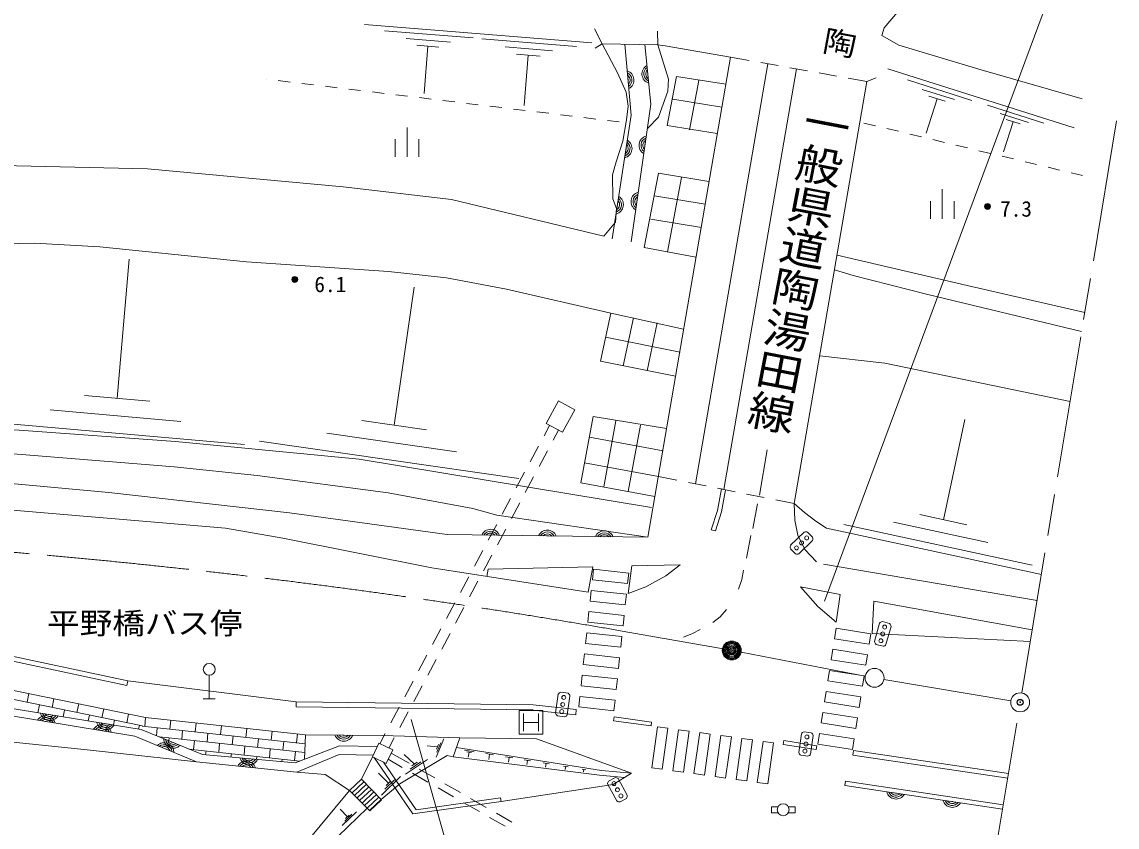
# Model space of a CAD drawing. Units: millimetres, scale not verified. Extents: x 40000 to 680000, y 20000 to 380000.
# Drawn here: x 295022 to 387500, y 270002 to 338036 of the extents above; entities that cross this region are included whole.
import ezdxf
from ezdxf.enums import TextEntityAlignment as Align

# ---------------------------------------------------------------- set-up
doc = ezdxf.new("R2010")
doc.units = ezdxf.units.MM
doc.header["$LTSCALE"] = 1000
doc.header["$PDMODE"] = 32
doc.header["$PDSIZE"] = 500
doc.linetypes.add('CHAIN', pattern=[18.5, 12, -1.5, 3.5, -1.5])
for name, color, linetype, lineweight in [('M-BGD', 7, 'Continuous', 13), ('M-BMK', 2, 'CHAIN', 13), ('M-BMK-OTRS', 5, 'Continuous', 13), ('M-BMK-SRVR', 3, 'Continuous', 13), ('M-STR-HTXT', 7, 'Continuous', 13), ('M-STR-STRC', 7, 'Continuous', 13), ('M-STR-STRD', 7, 'Continuous', 13)]:
    doc.layers.add(name, color=color, linetype=linetype, lineweight=lineweight)
doc.layers.add('M-OTRS', color=6, linetype='Continuous')
doc.styles.add('@ＭＳ ゴシック', font='')
doc.styles.add('ＭＳ ゴシック', font='')
doc.styles.get('@ＭＳ ゴシック').set_extended_font_data('@MS Gothic')
doc.styles.get('ＭＳ ゴシック').set_extended_font_data('MS Gothic')

msp = doc.modelspace()

# ---------------------------------------------------------------- linework, layer by layer
at = {"layer": 'M-BGD'}
for p, q in [((343142, 336268), (323959, 337820)), ((325639, 337282), (333125, 336677)), ((327470, 336632), (331213, 336329)), ((343372, 337463), (344011, 336194)), ((348697, 337252), (348718, 336107)), ((328366, 336057), (330237, 335906)), ((329302, 335981), (328979, 331989)), ((333869, 336616), (341861, 335970)), ((335824, 335922), (339820, 335599)), ((349339, 336004), (354849, 335069)), ((336779, 335308), (338778, 335147)), ((337778, 335228), (337434, 330965)), ((347863, 294487), (354849, 335069)), ((354849, 335069), (356429, 334786)), ((358019, 334500), (351909, 299002)), ((360415, 334070), (354297, 298528)), ((357413, 334609), (358890, 334344)), ((359874, 334167), (361350, 333902)), ((368132, 334080), (383872, 329091)), ((315681, 333197), (315668, 333198)), ((317667, 332956), (316674, 333076)), ((351398, 328904), (352196, 333072)), ((362335, 333726), (363811, 333461)), ((364795, 333284), (366375, 333000)), ((369802, 333131), (375248, 331405)), ((319652, 332716), (318659, 332836)), ((321638, 332475), (320645, 332596)), ((323623, 332235), (322630, 332355)), ((325609, 331994), (324616, 332115)), ((371048, 332336), (373771, 331473)), ((327594, 331754), (326601, 331874)), ((329580, 331514), (328587, 331634)), ((331565, 331273), (330572, 331393)), ((333551, 331033), (332558, 331153)), ((349985, 331505), (354138, 330831)), ((372295, 331542), (371374, 328637)), ((371614, 331757), (372975, 331326)), ((335536, 330792), (334543, 330913)), ((337522, 330552), (336529, 330672)), ((339507, 330311), (338514, 330432)), ((341493, 330071), (340500, 330191)), ((376543, 330994), (381305, 329485)), ((377633, 330300), (380014, 329545)), ((343478, 329831), (342485, 329951)), ((345464, 329590), (344471, 329710)), ((366115, 329490), (367087, 329257)), ((378723, 329605), (377918, 327065)), ((378127, 329794), (379318, 329416)), ((327551, 329127), (327551, 326627)), ((368059, 329023), (369032, 328790)), ((370004, 328556), (370976, 328322)), ((326551, 328127), (326551, 326627)), ((328551, 328127), (328551, 326627)), ((371949, 328089), (372921, 327855)), ((373893, 327622), (374866, 327388)), ((375838, 327155), (376810, 326921)), ((377783, 326687), (378755, 326454)), ((379727, 326220), (380700, 325987)), ((381672, 325753), (382644, 325519)), ((349530, 318608), (350727, 324893)), ((383617, 325286), (384589, 325052)), ((372731, 323902), (372731, 321402)), ((348448, 323334), (352719, 322625)), ((371731, 322902), (371731, 321402)), ((373731, 322902), (373731, 321402)), ((348123, 321378), (352394, 320669)), ((303059, 306235), (304090, 317989)), ((326452, 303954), (328148, 315631)), ((345804, 308975), (346666, 313029)), ((347812, 308548), (348674, 312602)), ((350611, 310120), (344294, 311388)), ((305813, 305993), (300304, 306477)), ((308439, 304282), (297420, 305249)), ((313820, 302330), (291781, 304263)), ((329188, 303557), (323715, 304352)), ((344160, 298748), (345180, 304335)), ((372831, 295978), (374657, 304449)), ((339577, 303940), (339113, 303069)), ((340337, 303535), (339883, 302682)), ((346224, 298371), (347243, 303958)), ((336974, 299445), (315081, 302625)), ((331713, 301700), (320766, 303290)), ((349171, 301798), (342941, 302950)), ((338642, 302187), (337936, 300863)), ((339412, 301800), (338706, 300476)), ((348769, 299624), (342539, 300777)), ((337465, 299981), (336759, 298657)), ((338235, 299594), (337529, 298271)), ((348769, 299624), (350335, 299314)), ((351316, 299119), (352788, 298827)), ((353769, 298633), (355240, 298341)), ((356221, 298147), (357692, 297855)), ((336288, 297775), (335582, 296452)), ((337058, 297388), (336352, 296065)), ((358673, 297661), (360240, 297350)), ((374817, 295550), (370846, 296406)), ((335112, 295569), (334406, 294246)), ((335882, 295183), (335176, 293859)), ((380317, 292148), (364433, 295572)), ((376574, 294063), (368632, 295775)), ((347863, 294487), (330927, 294714)), ((333935, 293364), (333229, 292040)), ((334705, 292977), (333999, 291653)), ((343190, 290894), (343286, 291789)), ((343286, 291789), (346260, 291471)), ((346164, 290576), (346260, 291471)), ((362695, 292210), (380740, 289152)), ((332758, 291158), (332052, 289834)), ((333528, 290771), (332822, 289448)), ((343190, 290894), (346164, 290576)), ((342999, 289104), (343095, 289999)), ((343095, 289999), (346069, 289681)), ((345973, 288786), (346069, 289681)), ((331581, 288952), (330875, 287629)), ((332351, 288565), (331645, 287242)), ((342999, 289104), (345973, 288786)), ((342807, 287314), (342903, 288209)), ((342903, 288209), (345877, 287891)), ((345781, 286996), (345877, 287891)), ((330405, 286746), (329699, 285423)), ((342807, 287314), (345781, 286996)), ((363645, 285914), (363786, 286803)), ((363786, 286803), (366697, 286342)), ((331175, 286360), (330469, 285036)), ((342616, 285524), (342712, 286419)), ((342712, 286419), (345686, 286101)), ((345590, 285206), (345686, 286101)), ((363645, 285914), (366556, 285453)), ((366556, 285453), (366697, 286342)), ((342616, 285524), (345590, 285206)), ((363364, 284136), (363505, 285025)), ((363505, 285025), (366415, 284564)), ((329228, 284541), (328522, 283217)), ((329998, 284154), (329292, 282831)), ((342425, 283735), (342520, 284630)), ((342520, 284630), (345494, 284311)), ((345399, 283417), (345494, 284311)), ((363364, 284136), (366275, 283675)), ((366275, 283675), (366415, 284564)), ((342425, 283735), (345399, 283417)), ((363083, 282358), (363223, 283247)), ((363223, 283247), (366134, 282786)), ((310839, 282831), (310839, 280831)), ((328051, 282335), (327345, 281011)), ((342233, 281945), (342329, 282840)), ((342329, 282840), (345303, 282522)), ((345207, 281627), (345303, 282522)), ((363083, 282358), (365994, 281898)), ((365994, 281898), (366134, 282786)), ((295613, 281281), (295462, 280546)), ((328821, 281948), (328115, 280625)), ((342233, 281945), (345207, 281627)), ((362802, 280580), (362942, 281469)), ((362942, 281469), (365853, 281009)), ((293382, 280973), (305193, 278547)), ((296515, 280330), (296380, 279670)), ((297719, 280848), (297568, 280113)), ((299825, 280415), (299674, 279681)), ((310339, 280831), (311339, 280831)), ((342042, 280155), (342137, 281050)), ((342137, 281050), (345111, 280732)), ((345016, 279837), (345111, 280732)), ((362802, 280580), (365712, 280120)), ((365712, 280120), (365853, 281009)), ((298621, 279897), (298504, 279326)), ((300727, 279464), (300628, 278982)), ((301931, 279983), (301780, 279248)), ((304037, 279550), (303886, 278815)), ((326874, 280129), (326168, 278806)), ((327644, 279743), (326938, 278419)), ((342042, 280155), (345016, 279837)), ((362520, 278802), (362661, 279691)), ((362661, 279691), (365572, 279231)), ((302833, 279032), (302752, 278637)), ((304939, 278599), (304876, 278293)), ((305187, 278532), (318932, 277048)), ((305469, 279256), (305389, 278510)), ((306458, 278395), (306385, 277724)), ((307607, 279025), (307527, 278279)), ((309745, 278794), (309664, 278049)), ((311882, 278563), (311802, 277818)), ((348687, 278481), (348206, 275012)), ((348687, 278481), (349578, 278357)), ((362520, 278802), (365431, 278342)), ((365431, 278342), (365572, 279231)), ((306636, 277621), (318902, 276297)), ((307446, 277534), (307421, 277298)), ((308595, 278164), (308515, 277418)), ((310733, 277933), (310652, 277187)), ((312870, 277702), (312790, 276957)), ((314020, 278333), (313939, 277587)), ((315008, 277472), (314928, 276726)), ((316157, 278102), (316077, 277356)), ((318295, 277871), (318214, 277125)), ((318962, 277799), (325444, 277732)), ((325698, 277923), (325233, 277052)), ((326468, 277537), (326013, 276684)), ((330653, 277467), (330006, 275917)), ((349578, 278357), (349097, 274889)), ((350470, 278234), (349989, 274765)), ((350470, 278234), (351361, 278110)), ((351361, 278110), (350880, 274641)), ((352253, 277987), (351772, 274518)), ((352253, 277987), (353144, 277863)), ((353144, 277863), (352663, 274394)), ((354036, 277739), (353555, 274271)), ((354036, 277739), (354927, 277616)), ((354927, 277616), (354446, 274147)), ((355819, 277492), (355338, 274024)), ((355819, 277492), (356710, 277369)), ((362239, 277024), (362380, 277913)), ((362380, 277913), (365291, 277453)), ((365150, 276564), (365291, 277453)), ((309124, 276598), (318499, 275586)), ((309584, 277303), (309503, 276557)), ((311721, 277072), (311641, 276326)), ((313859, 276841), (313778, 276096)), ((315996, 276611), (315916, 275865)), ((317146, 277241), (317065, 276495)), ((330123, 276779), (329233, 276883)), ((330204, 276972), (330042, 276585)), ((330388, 277123), (330065, 276348)), ((356710, 277369), (356229, 273900)), ((357601, 277245), (357121, 273776)), ((357601, 277245), (358493, 277122)), ((358493, 277122), (358012, 273653)), ((362239, 277024), (365150, 276564)), ((310572, 276442), (310535, 276101)), ((312709, 276211), (312677, 275910)), ((314847, 275980), (314819, 275719)), ((316985, 275749), (316961, 275527)), ((318134, 276380), (318053, 275634)), ((323693, 274047), (324619, 275936)), ((325951, 275729), (327141, 275047)), ((326203, 276262), (327709, 275399)), ((328176, 275334), (327309, 276139)), ((329259, 275712), (327424, 274467)), ((332401, 276502), (333208, 276371)), ((332586, 276362), (332989, 276296)), ((332787, 276329), (332718, 275899)), ((334185, 276213), (334853, 276105)), ((334519, 276159), (334447, 275714)), ((335863, 275942), (336486, 275842)), ((336174, 275892), (336110, 275477)), ((337440, 275687), (337982, 275600)), ((337711, 275644), (337653, 275282)), ((328319, 271469), (325549, 275497)), ((328717, 275523), (327800, 274901)), ((328405, 275490), (327946, 275179)), ((328577, 274902), (329879, 274156)), ((339051, 275427), (339536, 275349)), ((339294, 275388), (339241, 275065)), ((340759, 275151), (341139, 275090)), ((340949, 275120), (340909, 274867)), ((342327, 274898), (342644, 274846)), ((342485, 274872), (342451, 274661)), ((348206, 275012), (349097, 274889)), ((349989, 274765), (350880, 274641)), ((322896, 272889), (323903, 273833)), ((325976, 273704), (325134, 274573)), ((327001, 274277), (325373, 272697)), ((326489, 273991), (325675, 273201)), ((326180, 273902), (325773, 273507)), ((328009, 274550), (329310, 273804)), ((351772, 274518), (352663, 274394)), ((353555, 274271), (354446, 274147)), ((355338, 274024), (356229, 273900)), ((357121, 273776), (358012, 273653)), ((364561, 273885), (364506, 273519)), ((364561, 273885), (377875, 271895)), ((318957, 268614), (322684, 273102)), ((323108, 272677), (324112, 273618)), ((323320, 272464), (324322, 273403)), ((323532, 272251), (324532, 273189)), ((323744, 272039), (324742, 272974)), ((330178, 273307), (331479, 272561)), ((330746, 273659), (332048, 272913)), ((364506, 273519), (377820, 271529)), ((323956, 271826), (324951, 272760)), ((324168, 271614), (325161, 272545)), ((324380, 271401), (325371, 272330)), ((335443, 272477), (328319, 271469)), ((332347, 272064), (333648, 271318)), ((332915, 272416), (334217, 271670)), ((335443, 272477), (335486, 272171)), ((322508, 270873), (321885, 271516)), ((323267, 271297), (322062, 270128)), ((322888, 271085), (322285, 270501)), ((322659, 271020), (322358, 270727)), ((335084, 271173), (336386, 270427)), ((358871, 271717), (358304, 271717)), ((358304, 271717), (358304, 271217)), ((358304, 271217), (358871, 271217)), ((359737, 271717), (360304, 271717)), ((360304, 271217), (359737, 271217)), ((360304, 271717), (360304, 271217)), ((334516, 270821), (335817, 270075))]:
    msp.add_line(p, q, dxfattribs=at)
for points in [[(368952, 338857), (367822, 337527), (367644, 336884), (369063, 336064), (375825, 334046), (384537, 331541)], [(180752, 327288), (195744, 327125), (214741, 326101), (238347, 325379), (271265, 325263), (278994, 325868), (292078, 325938), (305627, 325612), (322156, 324098), (331297, 323033), (344156, 319944), (345149, 321124), (345242, 322272), (344932, 323079), (344880, 325112), (345211, 326209), (345770, 327968), (346080, 329769), (346204, 330907), (346059, 332107), (345314, 333731), (344011, 336194)], [(343421, 335817), (344011, 336194), (348718, 336107), (349339, 336004)], [(344877, 319698), (346471, 330148), (345932, 336158)], [(347630, 336127), (348126, 331090), (346471, 319450)], [(348718, 336107), (349616, 333206), (349575, 332192), (348788, 329978), (347834, 329038)], [(353737, 328609), (349500, 329268), (350298, 333436), (354452, 332762)], [(367151, 333316), (366375, 333000), (360240, 297350)], [(351940, 318171), (347572, 318981), (348769, 325266), (353039, 324557)], [(68551, 317379), (83984, 316663), (100684, 316493), (112914, 315825), (129334, 315577), (158636, 317160), (176701, 317703), (193991, 318479), (203396, 318402), (221058, 317331), (228725, 317362), (248156, 318184), (265569, 318448), (278327, 318976), (296082, 319333), (301607, 319038), (313992, 317765), (325974, 316943), (330878, 316415), (335938, 315453), (344753, 313435)], [(363849, 318323), (374849, 315758), (384773, 313487)], [(384507, 311883), (371402, 315043), (365217, 316606), (363634, 317076)], [(350209, 308114), (343891, 309382), (344753, 313435), (350891, 312076)], [(383525, 305956), (367877, 309190), (362388, 309834)], [(348459, 297948), (342229, 299101), (343248, 304687), (349446, 303684)], [(283336, 303995), (294790, 303541), (307990, 302581), (323494, 301079), (348199, 297003)], [(68483, 302889), (268105, 301165), (286124, 299760), (302362, 298275), (317622, 296564), (330927, 294714)], [(347863, 294487), (335129, 296369), (333103, 296928), (325956, 298255), (314898, 299710), (307891, 300455), (293620, 301607), (285612, 302050), (243806, 303170), (220549, 302803)], [(360240, 297350), (361099, 296582), (362063, 295851), (362961, 295252), (381104, 291347)], [(270823, 283992), (273098, 284911), (280308, 284594), (293507, 281713), (305469, 279256), (318962, 277799), (318880, 275734)], [(191450, 273666), (198843, 281416), (222251, 280745), (240088, 280326), (261011, 282301), (267175, 281564), (270662, 281983), (273382, 282750), (280113, 282305), (305081, 278260), (310277, 276124), (318089, 275427), (321837, 276883), (325033, 276814)], [(324687, 276081), (321803, 276133), (318228, 274651), (309754, 275523), (304558, 277693), (280130, 281704), (273295, 282114), (270697, 281381), (267140, 280954), (260846, 281651), (240079, 279594), (222102, 280135), (199104, 280780), (191938, 273186), (191450, 273666)], [(252022, 279300), (264641, 280302), (277944, 278858), (300527, 276538), (309754, 275523)], [(325444, 277732), (332014, 277544), (331427, 275949), (330934, 276043), (326945, 273673), (325371, 272330)], [(335486, 272171), (344947, 273615), (346491, 274564), (338471, 277464), (332014, 277544)], [(346491, 274564), (343968, 274787), (331717, 276737)], [(335486, 272171), (328025, 271115), (324755, 275871)], [(331427, 275949), (343802, 274386), (345895, 274198)], [(322684, 273102), (320624, 274441), (318228, 274651)], [(321636, 268619), (321718, 269237), (324168, 271614)]]:
    msp.add_lwpolyline(points, dxfattribs=at)
for points in [[(340660, 303358), (341708, 305266), (340343, 306016), (339295, 304107)], [(325161, 277086), (324619, 275936), (325789, 275384), (326331, 276534)], [(322684, 273102), (323693, 274047), (325395, 272305), (324409, 271371)]]:
    msp.add_lwpolyline(points, close=True, dxfattribs=at)
for centre, radius in [((376561, 322445), 250), ((376561, 322445), 204), ((376561, 322445), 159), ((376561, 322445), 114), ((376561, 322445), 68.2), ((376561, 322445), 22.7), ((318067, 316278), 250), ((318067, 316278), 204), ((318067, 316278), 159), ((318067, 316278), 114), ((318067, 316278), 68.2), ((318067, 316278), 22.7), ((310839, 283331), 500), ((359304, 271467), 500)]:
    msp.add_circle(centre, radius, dxfattribs=at)
for centre, radius, start, end in [((345890, 333126), 812, 297.7392, 72.49947), ((348189, 333639), 812, 118.24447, 253.00474), ((348189, 333639), 650, 124.36026, 246.88896), ((348189, 333639), 488, 135.49295, 235.75627), ((345890, 333126), 650, 303.85499, 66.38368), ((345890, 333126), 488, 314.98768, 55.25099), ((345890, 333126), 325, 349.17697, 21.0617), ((348189, 333639), 325, 169.68224, 201.56698), ((347946, 327602), 812, 104.52542, 239.28569), ((345727, 327343), 812, 283.95045, 58.71072), ((345727, 327343), 650, 290.06624, 52.59493), ((345727, 327343), 488, 301.19893, 41.46224), ((345727, 327343), 325, 335.38822, 7.27295), ((347946, 327602), 650, 110.64121, 233.1699), ((347946, 327602), 488, 121.77389, 222.03721), ((347946, 327602), 325, 155.96318, 187.84792), ((345003, 322598), 812, 283.95045, 58.71072), ((345003, 322598), 650, 290.06624, 52.59493), ((345003, 322598), 488, 301.19893, 41.46224), ((347270, 322850), 812, 104.52542, 239.28569), ((347270, 322850), 650, 110.64121, 233.1699), ((347270, 322850), 488, 121.77389, 222.03721), ((347270, 322850), 325, 155.96318, 187.84792), ((345003, 322598), 325, 335.38822, 7.27295), ((334591, 294352), 812, 21.85203, 156.6123), ((339391, 294288), 812, 21.85203, 156.6123), ((344190, 294223), 812, 21.85203, 156.6123), ((334591, 294352), 650, 27.96782, 150.49651), ((334591, 294352), 488, 39.10051, 139.36382), ((334591, 294352), 325, 73.2898, 105.17453), ((339391, 294288), 650, 27.96782, 150.49651), ((339391, 294288), 488, 39.10051, 139.36382), ((339391, 294288), 325, 73.2898, 105.17453), ((344190, 294223), 650, 27.96782, 150.49651), ((344190, 294223), 488, 39.10051, 139.36382), ((344190, 294223), 325, 73.2898, 105.17453), ((297030, 278613), 812, 13.29687, 148.05714), ((297385, 279824), 812, 193.41727, 328.17754), ((297385, 279824), 650, 199.53306, 322.06175), ((297385, 279824), 488, 210.66574, 310.92906), ((297385, 279824), 325, 244.85503, 276.73977), ((297030, 278613), 650, 19.41266, 141.94135), ((297030, 278613), 488, 30.54534, 130.80866), ((297030, 278613), 325, 64.73463, 96.61937), ((301767, 277835), 812, 13.29687, 148.05714), ((301767, 277835), 650, 19.41266, 141.94135), ((302123, 279056), 812, 193.41727, 328.17754), ((302123, 279056), 650, 199.53306, 322.06175), ((302123, 279056), 488, 210.66574, 310.92906), ((302123, 279056), 325, 244.85503, 276.73977), ((301767, 277835), 488, 30.54534, 130.80866), ((301767, 277835), 325, 64.73463, 96.61937), ((307798, 277481), 812, 180.27358, 315.03385), ((322206, 278078), 812, 202.02783, 336.7881), ((322206, 278078), 650, 208.14362, 330.67232), ((322206, 278078), 488, 219.27631, 319.53963), ((322206, 278078), 325, 253.4656, 285.35034), ((307036, 276320), 812, 359.94541, 134.70568), ((307036, 276320), 650, 6.0612, 128.58989), ((307036, 276320), 488, 17.19389, 117.45721), ((307036, 276320), 325, 51.38318, 83.26792), ((307798, 277481), 650, 186.38937, 308.91807), ((307798, 277481), 488, 197.52206, 297.78538), ((307798, 277481), 325, 231.71135, 263.59609), ((313959, 274776), 812, 16.7459, 151.50617), ((314211, 276087), 812, 197.5177, 332.27797), ((314211, 276087), 650, 203.63349, 326.16218), ((314211, 276087), 488, 214.76618, 315.02949), ((314211, 276087), 325, 248.95547, 280.8402), ((313959, 274776), 650, 22.86169, 145.39038), ((313959, 274776), 488, 33.99438, 134.2577), ((313959, 274776), 325, 68.18367, 100.06841), ((368836, 273188), 812, 194.12083, 328.8811), ((368836, 273188), 650, 200.23662, 322.76531), ((368836, 273188), 488, 211.36931, 311.63263), ((368836, 273188), 325, 245.5586, 277.44334), ((373583, 272479), 812, 194.12083, 328.8811), ((373583, 272479), 650, 200.23662, 322.76531), ((373583, 272479), 488, 211.36931, 311.63263), ((373583, 272479), 325, 245.5586, 277.44334)]:
    msp.add_arc(centre, radius, start, end, dxfattribs=at)
at = {"layer": 'M-BMK'}
for p, q in [((379445, 281335), (387500, 329945)), ((378525, 280679), (367808, 282484)), ((374038, 248704), (379184, 279756))]:
    msp.add_line(p, q, dxfattribs=at)
msp.add_lwpolyline([(366233, 282768), (354874, 284943), (345712, 286568)], dxfattribs=at)
msp.add_arc((245173, -288574), 583863, 80.08442, 87.67866, dxfattribs=at)
at = {"layer": 'M-BMK-OTRS'}
for p, q in [((357313, 298059), (357957, 301892)), ((356739, 295238), (357125, 297323)), ((356208, 292735), (356583, 294633))]:
    msp.add_line(p, q, dxfattribs=at)
for points in [[(355540, 290117), (355811, 290910), (355947, 291703)], [(353371, 287291), (353997, 287781), (354529, 288386)], [(350899, 286061), (351640, 286353), (352286, 286697)]]:
    msp.add_lwpolyline(points, dxfattribs=at)
at = {"layer": 'M-BMK-SRVR'}
for centre, radius in [((354960, 284927), 800), ((354960, 284927), 726), ((354960, 284927), 651), ((354960, 284927), 578), ((354960, 284927), 486), ((354960, 284927), 378), ((354960, 284927), 298), ((354960, 284927), 205), ((354960, 284927), 87.8), ((367019, 282617), 800), ((379314, 280546), 800)]:
    msp.add_circle(centre, radius, dxfattribs=at)
at = {"layer": 'M-OTRS'}
msp.add_point((379314, 280546), dxfattribs=at)
at = {"layer": 'M-STR-HTXT'}
msp.add_line((327899, 279095), (339667, 237655), dxfattribs=at)
at = {"layer": 'M-STR-STRC'}
for p, q in [((362787, 289104), (381702, 340039)), ((359936, 293811), (361080, 294930)), ((361779, 294215), (360635, 293096)), ((361782, 294498), (361363, 294927)), ((359933, 293528), (360353, 293099)), ((367021, 285686), (367445, 287229)), ((368269, 287210), (367691, 287369)), ((368409, 286964), (367985, 285421)), ((367161, 285440), (367740, 285281)), ((340078, 279645), (340314, 281227)), ((341135, 281307), (340541, 281395)), ((341303, 281080), (341067, 279497)), ((337014, 277855), (337014, 279855)), ((337014, 279855), (339014, 279855)), ((337389, 279605), (337389, 278105)), ((338639, 279605), (338639, 278105)), ((339014, 279855), (339014, 277855)), ((340246, 279417), (340839, 279329)), ((337389, 278855), (338639, 278855)), ((339014, 277855), (337014, 277855)), ((360621, 276301), (360843, 277885)), ((361663, 277972), (361069, 278056)), ((361833, 277747), (361611, 276162)), ((360791, 276075), (361385, 275992)), ((345085, 274178), (344562, 273884)), ((345358, 274101), (346140, 272705)), ((345268, 272216), (344485, 273612)), ((345540, 272140), (346063, 272433))]:
    msp.add_line(p, q, dxfattribs=at)
for centre in [(360858, 294013), (361286, 294433), (360429, 293594), (367874, 286903), (367556, 285746), (367715, 286325), (340690, 280362), (340779, 280956), (340602, 279769), (361310, 277618), (361144, 276430), (361227, 277024), (345019, 273682), (345313, 273159), (345606, 272635)]:
    msp.add_circle(centre, 167, dxfattribs=at)
for centre, radius, start, end in [((361218, 294641), 320, 63.16746, 115.5743), ((361496, 294360), 318, 332.94111, 25.80065), ((360202, 293667), 302, 151.49648, 207.24527), ((360497, 293373), 310, 242.19032, 296.55144), ((367710, 287049), 320, 93.44465, 145.85148), ((368092, 286946), 318, 3.21829, 56.07783), ((367323, 285695), 302, 181.77367, 237.52246), ((367726, 285590), 310, 272.4675, 326.82863), ((340599, 281080), 320, 100.30764, 152.71447), ((340990, 281024), 318, 10.08128, 62.94083), ((340377, 279690), 302, 188.63666, 244.38545), ((340789, 279634), 310, 279.33049, 333.69162), ((361129, 277741), 320, 100.82001, 153.22685), ((361521, 277688), 318, 10.59366, 63.4532), ((360919, 276349), 302, 189.14903, 244.89783), ((361332, 276297), 310, 279.84287, 334.20399), ((344789, 273674), 310, 137.09469, 191.45582), ((345149, 273882), 302, 46.40086, 102.14965), ((345481, 272452), 318, 227.84548, 280.70503), ((345825, 272647), 320, 318.07184, 10.47867)]:
    msp.add_arc(centre, radius, start, end, dxfattribs=at)
at = {"layer": 'M-STR-STRD'}
for p, q in [((366808, 286371), (380167, 285690)), ((303956, 282355), (303872, 281964)), ((318178, 280592), (303956, 282355)), ((318178, 280592), (318172, 280157)), ((338191, 279902), (318172, 280157)), ((341782, 279482), (338147, 279881)), ((341833, 279938), (341782, 279482)), ((345025, 279306), (344981, 278993)), ((345025, 279306), (348195, 278863)), ((344981, 278993), (348151, 278549)), ((348195, 278863), (348151, 278549)), ((359346, 277322), (359295, 276996)), ((359295, 276996), (362088, 276552)), ((359346, 277322), (362140, 276879)), ((362140, 276879), (362088, 276552)), ((365244, 276469), (365186, 276078)), ((365186, 276078), (378261, 274147)), ((365244, 276469), (378319, 274537))]:
    msp.add_line(p, q, dxfattribs=at)
for points in [[(172941, 299700), (260333, 298943), (268447, 298777), (277891, 298162), (312210, 295252), (317065, 294404), (329635, 291910), (342848, 289854)], [(360240, 297350), (360302, 295943), (360529, 294681), (361129, 293460), (362123, 292425)], [(342848, 289854), (343223, 291994), (334400, 291794), (334289, 291186)], [(366808, 286371), (366970, 289091), (380330, 286677)], [(303956, 282355), (280701, 287316), (270814, 287660), (240047, 285296), (203568, 285797), (195144, 283613), (191025, 281100)], [(303872, 281964), (280652, 286918), (270822, 287259), (240060, 284896), (203617, 285396), (195302, 283240), (191234, 280759)], [(341833, 279938), (338197, 280337), (318178, 280592)]]:
    msp.add_lwpolyline(points, dxfattribs=at)
for points in [[(353227, 295131), (353759, 296767), (354086, 298570), (354431, 298502), (354094, 296629), (353591, 295033)], [(346216, 289732), (347701, 290309), (349386, 291240), (350606, 292171), (346526, 292082)], [(363767, 287315), (362226, 288650), (360763, 290305), (364103, 289655)]]:
    msp.add_lwpolyline(points, close=True, dxfattribs=at)

# ---------------------------------------------------------------- texts
at = {"layer": 'M-BGD', "style": '@ＭＳ ゴシック', "width": 0.9}
for s, height, rotation, p in [('至\u3000陶', 2062, 259.544, (362883, 339078)), ('一般県道陶湯田線', 2887, 259.136, (358364, 317664))]:
    msp.add_text(s, height=height, rotation=rotation, dxfattribs=at).set_placement(p, align=Align.BOTTOM_CENTER)
at = {"layer": 'M-BGD', "style": 'ＭＳ ゴシック'}
for s, p in [('7.3', (377618, 321183)), ('6.1', (319715, 314806))]:
    msp.add_text(s, height=1320, dxfattribs=at).set_placement(p, align=Align.BOTTOM_LEFT)
at = {"layer": 'M-BGD', "style": 'ＭＳ ゴシック', "width": 1.1}
msp.add_text('平野橋バス停', height=1833, dxfattribs=at).set_placement((305404, 285759), align=Align.BOTTOM_CENTER)

doc.saveas('drawing.dxf')
